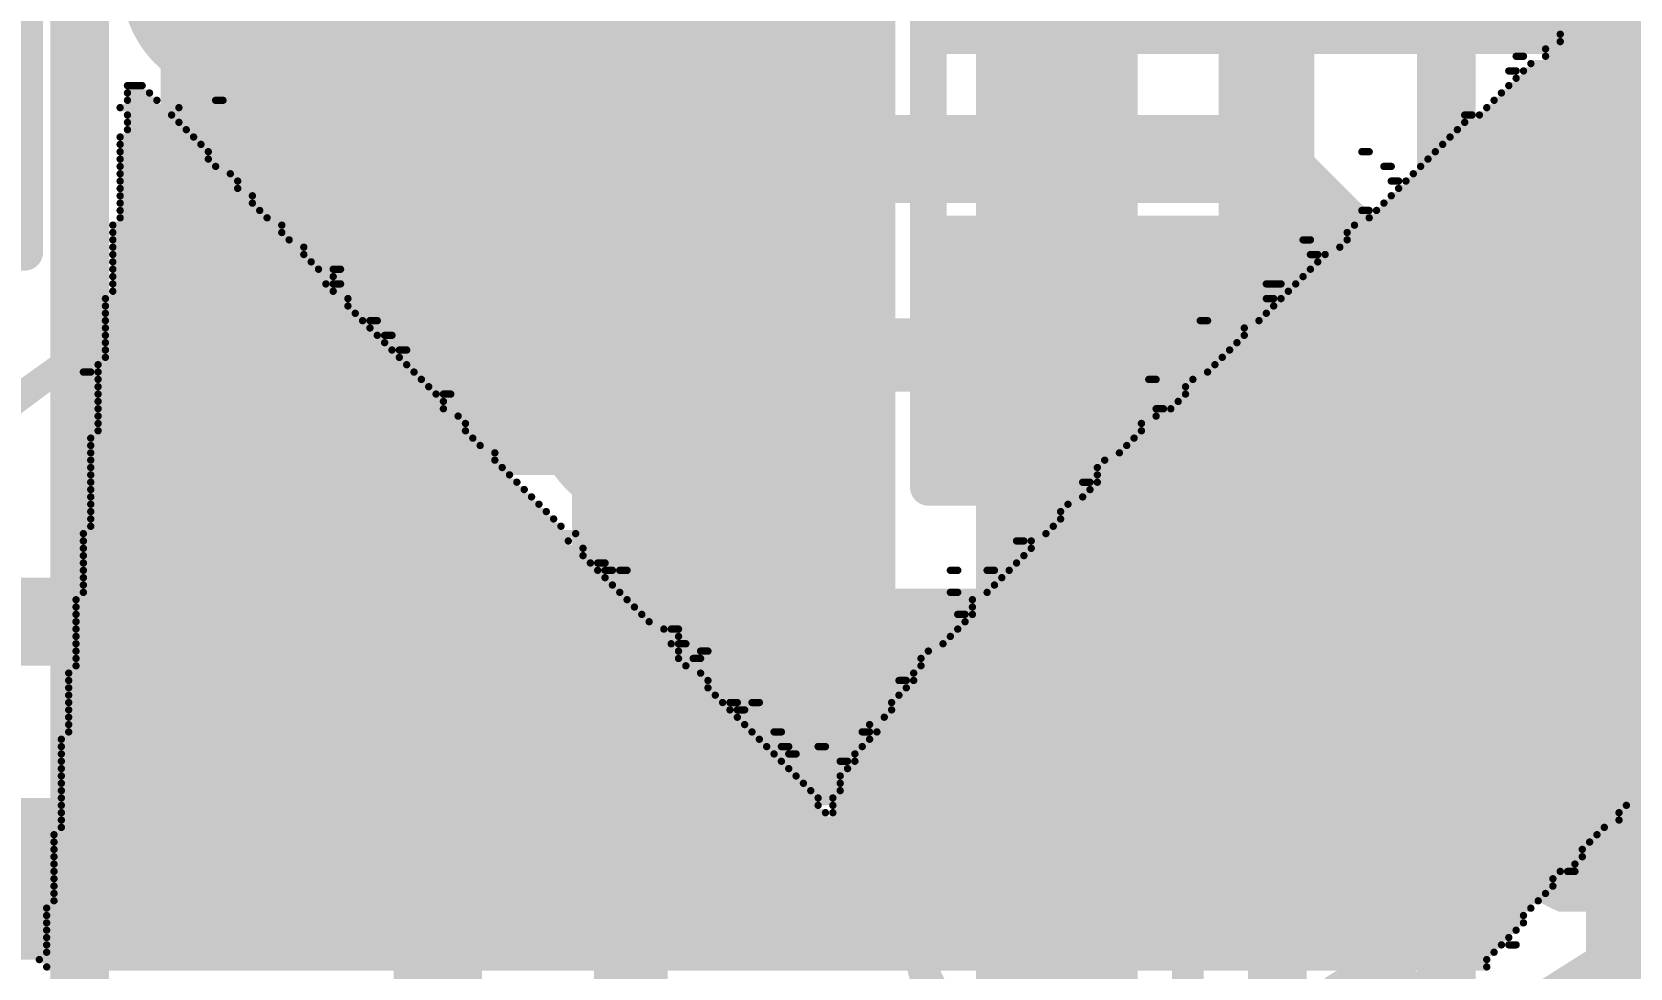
# Model space of a CAD drawing. Header units: millimetres. Extents: x -0.43 to 2.06, y -0.4 to 2.49.
# Drawn here: x 0.5535 to 0.771, y 1.4738 to 1.6013 of the extents above; entities that cross this region are included whole.
import ezdxf

# ---------------------------------------------------------------- set-up
doc = ezdxf.new("R2010")
doc.units = ezdxf.units.MM
doc.header["$MEASUREMENT"] = 0
for name, color, linetype in [('BottomLayer', 5, 'Continuous'), ('BottomOverlay', 54, 'Continuous'), ('TopLayer', 1, 'Continuous'), ('TopOverlay', 2, 'Continuous'), ('TopPaste', 8, 'Continuous'), ('TopSolder', 216, 'Continuous'), ('ViaHoleLayer', 16, 'Continuous')]:
    doc.layers.add(name, color=color, linetype=linetype)
doc.styles.add('Arial', font='', dxfattribs={"height": 0.2})
doc.styles.get('Arial').set_extended_font_data('Arial')

# ---------------------------------------------------------------- blocks, each defined once
blk = doc.blocks.new('RES_0603_74')
at = {"layer": 'TopLayer'}
for points in [[(-0.015, 0.0175), (-0.015, -0.0175), (-0.045, -0.0175), (-0.045, 0.0175)], [(0.045, 0.0175), (0.045, -0.0175), (0.015, -0.0175), (0.015, 0.0175)]]:
    blk.add_hatch(color=1, dxfattribs=at).paths.add_polyline_path(points)
at = {"layer": 'TopPaste'}
for points in [[(-0.015, 0.0175), (-0.015, -0.0175), (-0.045, -0.0175), (-0.045, 0.0175)], [(0.045, 0.0175), (0.045, -0.0175), (0.015, -0.0175), (0.015, 0.0175)]]:
    blk.add_hatch(color=8, dxfattribs=at).paths.add_polyline_path(points)
at = {"layer": 'TopSolder'}
for points in [[(-0.011, 0.0215), (-0.011, -0.0215), (-0.049, -0.0215), (-0.049, 0.0215)], [(0.049, 0.0215), (0.049, -0.0215), (0.011, -0.0215), (0.011, 0.0215)]]:
    blk.add_hatch(color=216, dxfattribs=at).paths.add_polyline_path(points)
at = {"layer": 'TopOverlay', "const_width": 0.005}
for points in [[(0.048, 0.021), (-0.048, 0.021)], [(-0.048, -0.021), (-0.048, 0.021)], [(0.048, -0.021), (0.048, 0.021)], [(0.048, -0.021), (-0.048, -0.021)]]:
    blk.add_lwpolyline(points, dxfattribs=at)
at = {"layer": 'TopOverlay', "const_width": 0.0025}
for points in [[(-0.04925, 0.021, 1), (-0.04675, 0.021, 1)], [(-0.04925, 0.021, 1), (-0.04675, 0.021, 1)], [(0.04675, 0.021, 1), (0.04925, 0.021, 1)], [(0.04675, 0.021, 1), (0.04925, 0.021, 1)], [(-0.04925, -0.021, 1), (-0.04675, -0.021, 1)], [(-0.04925, -0.021, 1), (-0.04675, -0.021, 1)], [(0.04675, -0.021, 1), (0.04925, -0.021, 1)], [(0.04675, -0.021, 1), (0.04925, -0.021, 1)]]:
    blk.add_lwpolyline(points, format="xyb", close=True, dxfattribs=at)
blk = doc.blocks.new('RES_0603_75')
at = {"layer": 'TopLayer'}
for points in [[(-0.015, 0.0175), (-0.015, -0.0175), (-0.045, -0.0175), (-0.045, 0.0175)], [(0.045, 0.0175), (0.045, -0.0175), (0.015, -0.0175), (0.015, 0.0175)]]:
    blk.add_hatch(color=1, dxfattribs=at).paths.add_polyline_path(points)
at = {"layer": 'TopPaste'}
for points in [[(-0.015, 0.0175), (-0.015, -0.0175), (-0.045, -0.0175), (-0.045, 0.0175)], [(0.045, 0.0175), (0.045, -0.0175), (0.015, -0.0175), (0.015, 0.0175)]]:
    blk.add_hatch(color=8, dxfattribs=at).paths.add_polyline_path(points)
at = {"layer": 'TopSolder'}
for points in [[(-0.011, 0.0215), (-0.011, -0.0215), (-0.049, -0.0215), (-0.049, 0.0215)], [(0.049, 0.0215), (0.049, -0.0215), (0.011, -0.0215), (0.011, 0.0215)]]:
    blk.add_hatch(color=216, dxfattribs=at).paths.add_polyline_path(points)
at = {"layer": 'TopOverlay', "const_width": 0.005}
for points in [[(0.048, 0.021), (-0.048, 0.021)], [(-0.048, -0.021), (-0.048, 0.021)], [(0.048, -0.021), (0.048, 0.021)], [(0.048, -0.021), (-0.048, -0.021)]]:
    blk.add_lwpolyline(points, dxfattribs=at)
at = {"layer": 'TopOverlay', "const_width": 0.0025}
for points in [[(-0.04925, 0.021, 1), (-0.04675, 0.021, 1)], [(-0.04925, 0.021, 1), (-0.04675, 0.021, 1)], [(0.04675, 0.021, 1), (0.04925, 0.021, 1)], [(0.04675, 0.021, 1), (0.04925, 0.021, 1)], [(-0.04925, -0.021, 1), (-0.04675, -0.021, 1)], [(-0.04925, -0.021, 1), (-0.04675, -0.021, 1)], [(0.04675, -0.021, 1), (0.04925, -0.021, 1)], [(0.04675, -0.021, 1), (0.04925, -0.021, 1)]]:
    blk.add_lwpolyline(points, format="xyb", close=True, dxfattribs=at)
blk = doc.blocks.new('RES_0603_76')
at = {"layer": 'TopLayer'}
for points in [[(-0.015, 0.0175), (-0.015, -0.0175), (-0.045, -0.0175), (-0.045, 0.0175)], [(0.045, 0.0175), (0.045, -0.0175), (0.015, -0.0175), (0.015, 0.0175)]]:
    blk.add_hatch(color=1, dxfattribs=at).paths.add_polyline_path(points)
at = {"layer": 'TopPaste'}
for points in [[(-0.015, 0.0175), (-0.015, -0.0175), (-0.045, -0.0175), (-0.045, 0.0175)], [(0.045, 0.0175), (0.045, -0.0175), (0.015, -0.0175), (0.015, 0.0175)]]:
    blk.add_hatch(color=8, dxfattribs=at).paths.add_polyline_path(points)
at = {"layer": 'TopSolder'}
for points in [[(-0.011, 0.0215), (-0.011, -0.0215), (-0.049, -0.0215), (-0.049, 0.0215)], [(0.049, 0.0215), (0.049, -0.0215), (0.011, -0.0215), (0.011, 0.0215)]]:
    blk.add_hatch(color=216, dxfattribs=at).paths.add_polyline_path(points)
at = {"layer": 'TopOverlay', "const_width": 0.005}
for points in [[(0.048, 0.021), (-0.048, 0.021)], [(-0.048, -0.021), (-0.048, 0.021)], [(0.048, -0.021), (0.048, 0.021)], [(0.048, -0.021), (-0.048, -0.021)]]:
    blk.add_lwpolyline(points, dxfattribs=at)
at = {"layer": 'TopOverlay', "const_width": 0.0025}
for points in [[(-0.04925, 0.021, 1), (-0.04675, 0.021, 1)], [(-0.04925, 0.021, 1), (-0.04675, 0.021, 1)], [(0.04675, 0.021, 1), (0.04925, 0.021, 1)], [(0.04675, 0.021, 1), (0.04925, 0.021, 1)], [(-0.04925, -0.021, 1), (-0.04675, -0.021, 1)], [(-0.04925, -0.021, 1), (-0.04675, -0.021, 1)], [(0.04675, -0.021, 1), (0.04925, -0.021, 1)], [(0.04675, -0.021, 1), (0.04925, -0.021, 1)]]:
    blk.add_lwpolyline(points, format="xyb", close=True, dxfattribs=at)

msp = doc.modelspace()

# ---------------------------------------------------------------- hatches: boundary and pattern name
at = {"layer": 'BottomLayer'}
for points in [[(0.571, 1.541), (0.654, 1.541), (0.654, 1.857), (0.571, 1.857)], [(0.627, 1.496), (0.671, 1.496), (0.671, 1.62), (0.627, 1.62)]]:
    msp.add_hatch(color=5, dxfattribs=at).paths.add_polyline_path(points)
h = msp.add_hatch(color=5, dxfattribs=at)
edge = h.paths.add_edge_path()
edge.add_arc((0.607, 1.521), 0.01181, 0, 360)
h = msp.add_hatch(color=5, dxfattribs=at)
edge = h.paths.add_edge_path()
edge.add_arc((0.66, 1.513), 0.01181, 0, 360)
h = msp.add_hatch(color=5, dxfattribs=at)
edge = h.paths.add_edge_path()
edge.add_arc((0.60875, 1.486), 0.01181, 0, 360)
at = {"layer": 'TopLayer'}
h = msp.add_hatch(color=1, dxfattribs=at)
edge = h.paths.add_edge_path()
edge.add_arc((0.607, 1.521), 0.01181, 0, 360)
h = msp.add_hatch(color=1, dxfattribs=at)
edge = h.paths.add_edge_path()
edge.add_arc((0.66, 1.513), 0.01181, 0, 360)
h = msp.add_hatch(color=1, dxfattribs=at)
edge = h.paths.add_edge_path()
edge.add_arc((0.60875, 1.486), 0.01181, 0, 360)
at = {"layer": 'ViaHoleLayer'}
h = msp.add_hatch(color=16, dxfattribs=at)
edge = h.paths.add_edge_path()
edge.add_arc((0.607, 1.521), 0.00591, 0, 360)
h = msp.add_hatch(color=16, dxfattribs=at)
edge = h.paths.add_edge_path()
edge.add_arc((0.66, 1.513), 0.00591, 0, 360)
h = msp.add_hatch(color=16, dxfattribs=at)
edge = h.paths.add_edge_path()
edge.add_arc((0.60875, 1.486), 0.00591, 0, 360)

# ---------------------------------------------------------------- linework, layer by layer
at = {"layer": 'BottomLayer'}
for points, const_width in [([(0.723, 1.246), (0.723, 1.908)], 0.008), ([(0.769, 1.241), (0.769, 1.909)], 0.008), ([(0.746, 1.259), (0.746, 1.886)], 0.008), ([(0.693, 1.417), (0.693, 1.664)], 0.022), ([(0.56, 1.456), (0.56, 1.633)], 0.008), ([(0.60875, 1.40925), (0.60875, 1.486)], 0.012)]:
    msp.add_lwpolyline(points, dxfattribs=dict(at, const_width=const_width))
at = {"layer": 'BottomLayer', "const_width": 0.006}
msp.add_lwpolyline([(0.60575, 1.486, 1), (0.61175, 1.486, 1)], format="xyb", close=True, dxfattribs=at)
at = {"layer": 'BottomOverlay', "const_width": 0.001}
for points in [[(0.7615, 1.601), (0.9175, 1.601)], [(0.7595, 1.599), (0.9135, 1.599)], [(0.7615, 1.6), (0.9155, 1.6)], [(0.7545, 1.596), (0.7555, 1.596)], [(0.7555, 1.598), (0.7565, 1.598)], [(0.7565, 1.596), (0.9085, 1.596)], [(0.7575, 1.597), (0.9105, 1.597)], [(0.7595, 1.598), (0.9115, 1.598)], [(0.5665, 1.594), (0.5685, 1.594)], [(0.7545, 1.594), (0.9045, 1.594)], [(0.7555, 1.595), (0.9055, 1.595)], [(0.5665, 1.593), (0.5695, 1.593)], [(0.5665, 1.592), (0.5705, 1.592)], [(0.5785, 1.592), (0.5795, 1.592)], [(0.7525, 1.592), (0.9045, 1.592)], [(0.7535, 1.593), (0.9035, 1.593)], [(0.5655, 1.591), (0.5735, 1.591)], [(0.5665, 1.59), (0.5725, 1.59)], [(0.7485, 1.59), (0.7495, 1.59)], [(0.7505, 1.59), (0.9055, 1.59)], [(0.7515, 1.591), (0.9055, 1.591)], [(0.5665, 1.589), (0.5735, 1.589)], [(0.5665, 1.588), (0.5745, 1.588)], [(0.7475, 1.588), (0.9065, 1.588)], [(0.7485, 1.589), (0.9065, 1.589)], [(0.5655, 1.587), (0.5755, 1.587)], [(0.5655, 1.586), (0.5765, 1.586)], [(0.7455, 1.586), (0.9085, 1.586)], [(0.7465, 1.587), (0.9075, 1.587)], [(0.5655, 1.585), (0.5775, 1.585)], [(0.5655, 1.584), (0.5775, 1.584)], [(0.5655, 1.583), (0.5785, 1.583)], [(0.7345, 1.585), (0.7355, 1.585)], [(0.7375, 1.583), (0.7385, 1.583)], [(0.7425, 1.583), (0.8835, 1.583)], [(0.7435, 1.584), (0.9095, 1.584)], [(0.7445, 1.585), (0.9085, 1.585)], [(0.5655, 1.582), (0.5805, 1.582)], [(0.5655, 1.581), (0.5815, 1.581)], [(0.7385, 1.581), (0.7395, 1.581)], [(0.7405, 1.581), (0.8795, 1.581)], [(0.7415, 1.582), (0.8815, 1.582)], [(0.5655, 1.58), (0.5815, 1.58)], [(0.5655, 1.579), (0.5835, 1.579)], [(0.7385, 1.579), (0.8755, 1.579)], [(0.7395, 1.58), (0.8785, 1.58)], [(0.5655, 1.578), (0.5835, 1.578)], [(0.5655, 1.577), (0.5845, 1.577)], [(0.7345, 1.577), (0.7355, 1.577)], [(0.7365, 1.577), (0.8725, 1.577)], [(0.7375, 1.578), (0.8745, 1.578)], [(0.5645, 1.575), (0.5875, 1.575)], [(0.5655, 1.576), (0.5855, 1.576)], [(0.7335, 1.575), (0.8695, 1.575)], [(0.7355, 1.576), (0.8715, 1.576)], [(0.5645, 1.574), (0.5875, 1.574)], [(0.5645, 1.573), (0.5885, 1.573)], [(0.7265, 1.573), (0.7275, 1.573)], [(0.7325, 1.574), (0.8675, 1.574)], [(0.7325, 1.573), (0.8665, 1.573)], [(0.5645, 1.572), (0.5905, 1.572)], [(0.5645, 1.571), (0.5905, 1.571)], [(0.5645, 1.57), (0.5915, 1.57)], [(0.7275, 1.571), (0.7285, 1.571)], [(0.7285, 1.57), (0.8615, 1.57)], [(0.7295, 1.571), (0.8635, 1.571)], [(0.7315, 1.572), (0.8645, 1.572)], [(0.5645, 1.569), (0.5925, 1.569)], [(0.5645, 1.568), (0.5945, 1.568)], [(0.5945, 1.569), (0.5955, 1.569)], [(0.7265, 1.568), (0.8585, 1.568)], [(0.7275, 1.569), (0.8605, 1.569)], [(0.5645, 1.567), (0.5935, 1.567)], [(0.5645, 1.566), (0.5945, 1.566)], [(0.5945, 1.567), (0.5955, 1.567)], [(0.7215, 1.567), (0.7235, 1.567)], [(0.7245, 1.566), (0.8555, 1.566)], [(0.7255, 1.567), (0.8565, 1.567)], [(0.5635, 1.565), (0.5965, 1.565)], [(0.5635, 1.564), (0.5965, 1.564)], [(0.7215, 1.565), (0.7225, 1.565)], [(0.7225, 1.564), (0.8515, 1.564)], [(0.7235, 1.565), (0.8535, 1.565)], [(0.5635, 1.563), (0.5975, 1.563)], [(0.5635, 1.562), (0.5985, 1.562)], [(0.5995, 1.562), (0.6005, 1.562)], [(0.7125, 1.562), (0.7135, 1.562)], [(0.7205, 1.562), (0.8485, 1.562)], [(0.7215, 1.563), (0.8505, 1.563)], [(0.5635, 1.561), (0.5995, 1.561)], [(0.5635, 1.56), (0.6005, 1.56)], [(0.5635, 1.559), (0.6015, 1.559)], [(0.6015, 1.56), (0.6025, 1.56)], [(0.7175, 1.559), (0.8445, 1.559)], [(0.7185, 1.561), (0.8475, 1.561)], [(0.7185, 1.56), (0.8465, 1.56)], [(0.5635, 1.558), (0.6025, 1.558)], [(0.5635, 1.557), (0.6035, 1.557)], [(0.6035, 1.558), (0.6045, 1.558)], [(0.7155, 1.557), (0.8425, 1.557)], [(0.7165, 1.558), (0.8435, 1.558)], [(0.5605, 1.555), (0.5615, 1.555)], [(0.5625, 1.556), (0.6045, 1.556)], [(0.5625, 1.555), (0.6055, 1.555)], [(0.7135, 1.555), (0.8385, 1.555)], [(0.7145, 1.556), (0.8405, 1.556)], [(0.5625, 1.554), (0.6065, 1.554)], [(0.5625, 1.553), (0.6075, 1.553)], [(0.7055, 1.554), (0.7065, 1.554)], [(0.7105, 1.553), (0.8355, 1.553)], [(0.7115, 1.554), (0.8375, 1.554)], [(0.5625, 1.552), (0.6085, 1.552)], [(0.5625, 1.551), (0.6095, 1.551)], [(0.6095, 1.552), (0.6105, 1.552)], [(0.7095, 1.551), (0.8325, 1.551)], [(0.7105, 1.552), (0.8345, 1.552)], [(0.5625, 1.55), (0.6095, 1.55)], [(0.5625, 1.549), (0.6115, 1.549)], [(0.7065, 1.55), (0.7075, 1.55)], [(0.7065, 1.549), (0.8305, 1.549)], [(0.7085, 1.55), (0.8315, 1.55)], [(0.5615, 1.546), (0.6135, 1.546)], [(0.5625, 1.548), (0.6125, 1.548)], [(0.5625, 1.547), (0.6125, 1.547)], [(0.7035, 1.546), (0.8265, 1.546)], [(0.7045, 1.548), (0.8295, 1.548)], [(0.7045, 1.547), (0.8275, 1.547)], [(0.5615, 1.545), (0.6145, 1.545)], [(0.5615, 1.544), (0.6165, 1.544)], [(0.7015, 1.544), (0.8235, 1.544)], [(0.7025, 1.545), (0.8255, 1.545)], [(0.5615, 1.543), (0.6165, 1.543)], [(0.5615, 1.542), (0.6175, 1.542)], [(0.6985, 1.542), (0.8215, 1.542)], [(0.6995, 1.543), (0.8225, 1.543)], [(0.5615, 1.541), (0.6185, 1.541)], [(0.5615, 1.54), (0.6195, 1.54)], [(0.6965, 1.54), (0.6975, 1.54)], [(0.6985, 1.541), (0.8205, 1.541)], [(0.6985, 1.54), (0.8185, 1.54)], [(0.5615, 1.539), (0.6205, 1.539)], [(0.5615, 1.538), (0.6215, 1.538)], [(0.6965, 1.538), (0.8165, 1.538)], [(0.6975, 1.539), (0.8175, 1.539)], [(0.5615, 1.537), (0.6225, 1.537)], [(0.5615, 1.536), (0.6235, 1.536)], [(0.6935, 1.536), (0.8135, 1.536)], [(0.6945, 1.537), (0.8155, 1.537)], [(0.5605, 1.533), (0.6275, 1.533)], [(0.5615, 1.535), (0.6245, 1.535)], [(0.5615, 1.534), (0.6255, 1.534)], [(0.6915, 1.533), (0.8095, 1.533)], [(0.6925, 1.534), (0.8115, 1.534)], [(0.6935, 1.535), (0.8135, 1.535)], [(0.5605, 1.532), (0.6265, 1.532)], [(0.5605, 1.531), (0.6285, 1.531)], [(0.6875, 1.532), (0.6885, 1.532)], [(0.6895, 1.532), (0.8085, 1.532)], [(0.6895, 1.531), (0.8075, 1.531)], [(0.5605, 1.53), (0.6285, 1.53)], [(0.5605, 1.529), (0.6295, 1.529)], [(0.6305, 1.529), (0.6315, 1.529)], [(0.6875, 1.529), (0.8055, 1.529)], [(0.6885, 1.53), (0.8075, 1.53)], [(0.5605, 1.528), (0.6305, 1.528)], [(0.5605, 1.527), (0.6315, 1.527)], [(0.6315, 1.528), (0.6325, 1.528)], [(0.6335, 1.528), (0.6345, 1.528)], [(0.6785, 1.528), (0.6795, 1.528)], [(0.6835, 1.528), (0.6845, 1.528)], [(0.6855, 1.527), (0.8025, 1.527)], [(0.6865, 1.528), (0.8035, 1.528)], [(0.5605, 1.526), (0.6325, 1.526)], [(0.5605, 1.525), (0.6335, 1.525)], [(0.6785, 1.525), (0.6795, 1.525)], [(0.6835, 1.525), (0.8005, 1.525)], [(0.6845, 1.526), (0.8015, 1.526)], [(0.5595, 1.524), (0.6345, 1.524)], [(0.5595, 1.523), (0.6355, 1.523)], [(0.5595, 1.522), (0.6365, 1.522)], [(0.6795, 1.522), (0.6805, 1.522)], [(0.6815, 1.524), (0.7995, 1.524)], [(0.6815, 1.523), (0.7985, 1.523)], [(0.6815, 1.522), (0.7975, 1.522)], [(0.5595, 1.521), (0.6375, 1.521)], [(0.5595, 1.52), (0.6395, 1.52)], [(0.6405, 1.52), (0.6415, 1.52)], [(0.6795, 1.52), (0.7945, 1.52)], [(0.6805, 1.521), (0.7965, 1.521)], [(0.5595, 1.519), (0.6415, 1.519)], [(0.5595, 1.518), (0.6405, 1.518)], [(0.6415, 1.518), (0.6425, 1.518)], [(0.6775, 1.518), (0.7925, 1.518)], [(0.6785, 1.519), (0.7935, 1.519)], [(0.5595, 1.517), (0.6415, 1.517)], [(0.5595, 1.516), (0.6415, 1.516)], [(0.6435, 1.516), (0.6445, 1.516)], [(0.6445, 1.517), (0.6455, 1.517)], [(0.6745, 1.516), (0.7905, 1.516)], [(0.6755, 1.517), (0.7915, 1.517)], [(0.5585, 1.514), (0.6445, 1.514)], [(0.5595, 1.515), (0.6425, 1.515)], [(0.6735, 1.514), (0.7885, 1.514)], [(0.6745, 1.515), (0.7895, 1.515)], [(0.5585, 1.513), (0.6455, 1.513)], [(0.5585, 1.512), (0.6455, 1.512)], [(0.6715, 1.513), (0.6725, 1.513)], [(0.6725, 1.512), (0.7865, 1.512)], [(0.6735, 1.513), (0.7875, 1.513)], [(0.5585, 1.511), (0.6465, 1.511)], [(0.5585, 1.51), (0.6475, 1.51)], [(0.5585, 1.509), (0.6485, 1.509)], [(0.6485, 1.51), (0.6495, 1.51)], [(0.6495, 1.509), (0.6505, 1.509)], [(0.6515, 1.51), (0.6525, 1.51)], [(0.6705, 1.51), (0.7845, 1.51)], [(0.6705, 1.509), (0.7835, 1.509)], [(0.6715, 1.511), (0.7855, 1.511)], [(0.5585, 1.508), (0.6495, 1.508)], [(0.5585, 1.507), (0.6505, 1.507)], [(0.6675, 1.507), (0.7815, 1.507)], [(0.6695, 1.508), (0.7825, 1.508)], [(0.5575, 1.505), (0.6525, 1.505)], [(0.5585, 1.506), (0.6515, 1.506)], [(0.6545, 1.506), (0.6555, 1.506)], [(0.6665, 1.506), (0.6675, 1.506)], [(0.6675, 1.505), (0.7795, 1.505)], [(0.6685, 1.506), (0.7805, 1.506)], [(0.5575, 1.504), (0.6535, 1.504)], [(0.5575, 1.503), (0.6545, 1.503)], [(0.6555, 1.504), (0.6565, 1.504)], [(0.6565, 1.503), (0.6575, 1.503)], [(0.6605, 1.504), (0.6615, 1.504)], [(0.6655, 1.503), (0.7765, 1.503)], [(0.6665, 1.504), (0.7775, 1.504)], [(0.5575, 1.502), (0.6555, 1.502)], [(0.5575, 1.501), (0.6565, 1.501)], [(0.6635, 1.502), (0.6645, 1.502)], [(0.6645, 1.501), (0.7755, 1.501)], [(0.6655, 1.502), (0.7755, 1.502)], [(0.5575, 1.5), (0.6575, 1.5)], [(0.5575, 1.499), (0.6585, 1.499)], [(0.6635, 1.5), (0.7745, 1.5)], [(0.6635, 1.499), (0.7735, 1.499)], [(0.5575, 1.498), (0.6595, 1.498)], [(0.5575, 1.497), (0.6605, 1.497)], [(0.5575, 1.496), (0.6605, 1.496)], [(0.6625, 1.497), (0.7715, 1.497)], [(0.6625, 1.496), (0.7705, 1.496)], [(0.6635, 1.498), (0.7725, 1.498)], [(0.5575, 1.495), (0.6615, 1.495)], [(0.5575, 1.494), (0.7695, 1.494)], [(0.6625, 1.495), (0.7695, 1.495)], [(0.5565, 1.492), (0.7665, 1.492)], [(0.5575, 1.493), (0.7675, 1.493)], [(0.5565, 1.491), (0.7655, 1.491)], [(0.5565, 1.49), (0.7645, 1.49)], [(0.5565, 1.489), (0.7645, 1.489)], [(0.5565, 1.488), (0.7635, 1.488)], [(0.5565, 1.487), (0.7615, 1.487)], [(0.5565, 1.486), (0.7605, 1.486)], [(0.7625, 1.487), (0.7635, 1.487)], [(0.5565, 1.485), (0.7605, 1.485)], [(0.5565, 1.484), (0.7595, 1.484)], [(0.5565, 1.483), (0.7585, 1.483)], [(0.5555, 1.482), (0.7575, 1.482)], [(0.5555, 1.481), (0.7565, 1.481)], [(0.5555, 1.48), (0.7565, 1.48)], [(0.5555, 1.479), (0.7555, 1.479)], [(0.5555, 1.478), (0.7545, 1.478)], [(0.5555, 1.477), (0.7535, 1.477)], [(0.7545, 1.477), (0.7555, 1.477)], [(0.5545, 1.475), (0.7515, 1.475)], [(0.5555, 1.476), (0.7525, 1.476)], [(0.5555, 1.474), (0.7515, 1.474)]]:
    msp.add_lwpolyline(points, dxfattribs=at)
at = {"layer": 'BottomOverlay', "const_width": 0.0005}
for points in [[(0.76125, 1.601, 1), (0.76175, 1.601, 1)], [(0.75925, 1.599, 1), (0.75975, 1.599, 1)], [(0.76125, 1.6, 1), (0.76175, 1.6, 1)], [(0.75425, 1.596, 1), (0.75475, 1.596, 1)], [(0.75525, 1.598, 1), (0.75575, 1.598, 1)], [(0.75525, 1.596, 1), (0.75575, 1.596, 1)], [(0.75625, 1.598, 1), (0.75675, 1.598, 1)], [(0.75625, 1.596, 1), (0.75675, 1.596, 1)], [(0.75725, 1.597, 1), (0.75775, 1.597, 1)], [(0.75925, 1.598, 1), (0.75975, 1.598, 1)], [(0.56625, 1.594, 1), (0.56675, 1.594, 1)], [(0.56825, 1.594, 1), (0.56875, 1.594, 1)], [(0.75425, 1.594, 1), (0.75475, 1.594, 1)], [(0.75525, 1.595, 1), (0.75575, 1.595, 1)], [(0.56625, 1.593, 1), (0.56675, 1.593, 1)], [(0.56625, 1.592, 1), (0.56675, 1.592, 1)], [(0.56925, 1.593, 1), (0.56975, 1.593, 1)], [(0.57025, 1.592, 1), (0.57075, 1.592, 1)], [(0.57825, 1.592, 1), (0.57875, 1.592, 1)], [(0.57925, 1.592, 1), (0.57975, 1.592, 1)], [(0.75225, 1.592, 1), (0.75275, 1.592, 1)], [(0.75325, 1.593, 1), (0.75375, 1.593, 1)], [(0.56525, 1.591, 1), (0.56575, 1.591, 1)], [(0.56625, 1.59, 1), (0.56675, 1.59, 1)], [(0.57225, 1.59, 1), (0.57275, 1.59, 1)], [(0.57325, 1.591, 1), (0.57375, 1.591, 1)], [(0.74825, 1.59, 1), (0.74875, 1.59, 1)], [(0.74925, 1.59, 1), (0.74975, 1.59, 1)], [(0.75025, 1.59, 1), (0.75075, 1.59, 1)], [(0.75125, 1.591, 1), (0.75175, 1.591, 1)], [(0.56625, 1.589, 1), (0.56675, 1.589, 1)], [(0.56625, 1.588, 1), (0.56675, 1.588, 1)], [(0.57325, 1.589, 1), (0.57375, 1.589, 1)], [(0.57425, 1.588, 1), (0.57475, 1.588, 1)], [(0.74725, 1.588, 1), (0.74775, 1.588, 1)], [(0.74825, 1.589, 1), (0.74875, 1.589, 1)], [(0.56525, 1.587, 1), (0.56575, 1.587, 1)], [(0.56525, 1.586, 1), (0.56575, 1.586, 1)], [(0.57525, 1.587, 1), (0.57575, 1.587, 1)], [(0.57625, 1.586, 1), (0.57675, 1.586, 1)], [(0.74525, 1.586, 1), (0.74575, 1.586, 1)], [(0.74625, 1.587, 1), (0.74675, 1.587, 1)], [(0.56525, 1.585, 1), (0.56575, 1.585, 1)], [(0.56525, 1.584, 1), (0.56575, 1.584, 1)], [(0.56525, 1.583, 1), (0.56575, 1.583, 1)], [(0.57725, 1.585, 1), (0.57775, 1.585, 1)], [(0.57725, 1.584, 1), (0.57775, 1.584, 1)], [(0.57825, 1.583, 1), (0.57875, 1.583, 1)], [(0.73425, 1.585, 1), (0.73475, 1.585, 1)], [(0.73525, 1.585, 1), (0.73575, 1.585, 1)], [(0.73725, 1.583, 1), (0.73775, 1.583, 1)], [(0.73825, 1.583, 1), (0.73875, 1.583, 1)], [(0.74225, 1.583, 1), (0.74275, 1.583, 1)], [(0.74325, 1.584, 1), (0.74375, 1.584, 1)], [(0.74425, 1.585, 1), (0.74475, 1.585, 1)], [(0.56525, 1.582, 1), (0.56575, 1.582, 1)], [(0.56525, 1.581, 1), (0.56575, 1.581, 1)], [(0.58025, 1.582, 1), (0.58075, 1.582, 1)], [(0.58125, 1.581, 1), (0.58175, 1.581, 1)], [(0.73825, 1.581, 1), (0.73875, 1.581, 1)], [(0.73925, 1.581, 1), (0.73975, 1.581, 1)], [(0.74025, 1.581, 1), (0.74075, 1.581, 1)], [(0.74125, 1.582, 1), (0.74175, 1.582, 1)], [(0.56525, 1.58, 1), (0.56575, 1.58, 1)], [(0.56525, 1.579, 1), (0.56575, 1.579, 1)], [(0.58125, 1.58, 1), (0.58175, 1.58, 1)], [(0.58325, 1.579, 1), (0.58375, 1.579, 1)], [(0.73825, 1.579, 1), (0.73875, 1.579, 1)], [(0.73925, 1.58, 1), (0.73975, 1.58, 1)], [(0.56525, 1.578, 1), (0.56575, 1.578, 1)], [(0.56525, 1.577, 1), (0.56575, 1.577, 1)], [(0.58325, 1.578, 1), (0.58375, 1.578, 1)], [(0.58425, 1.577, 1), (0.58475, 1.577, 1)], [(0.73425, 1.577, 1), (0.73475, 1.577, 1)], [(0.73525, 1.577, 1), (0.73575, 1.577, 1)], [(0.73625, 1.577, 1), (0.73675, 1.577, 1)], [(0.73725, 1.578, 1), (0.73775, 1.578, 1)], [(0.56425, 1.575, 1), (0.56475, 1.575, 1)], [(0.56525, 1.576, 1), (0.56575, 1.576, 1)], [(0.58525, 1.576, 1), (0.58575, 1.576, 1)], [(0.58725, 1.575, 1), (0.58775, 1.575, 1)], [(0.73325, 1.575, 1), (0.73375, 1.575, 1)], [(0.73525, 1.576, 1), (0.73575, 1.576, 1)], [(0.56425, 1.574, 1), (0.56475, 1.574, 1)], [(0.56425, 1.573, 1), (0.56475, 1.573, 1)], [(0.58725, 1.574, 1), (0.58775, 1.574, 1)], [(0.58825, 1.573, 1), (0.58875, 1.573, 1)], [(0.72625, 1.573, 1), (0.72675, 1.573, 1)], [(0.72725, 1.573, 1), (0.72775, 1.573, 1)], [(0.73225, 1.574, 1), (0.73275, 1.574, 1)], [(0.73225, 1.573, 1), (0.73275, 1.573, 1)], [(0.56425, 1.572, 1), (0.56475, 1.572, 1)], [(0.56425, 1.571, 1), (0.56475, 1.571, 1)], [(0.56425, 1.57, 1), (0.56475, 1.57, 1)], [(0.59025, 1.572, 1), (0.59075, 1.572, 1)], [(0.59025, 1.571, 1), (0.59075, 1.571, 1)], [(0.59125, 1.57, 1), (0.59175, 1.57, 1)], [(0.72725, 1.571, 1), (0.72775, 1.571, 1)], [(0.72825, 1.571, 1), (0.72875, 1.571, 1)], [(0.72825, 1.57, 1), (0.72875, 1.57, 1)], [(0.72925, 1.571, 1), (0.72975, 1.571, 1)], [(0.73125, 1.572, 1), (0.73175, 1.572, 1)], [(0.56425, 1.569, 1), (0.56475, 1.569, 1)], [(0.56425, 1.568, 1), (0.56475, 1.568, 1)], [(0.59225, 1.569, 1), (0.59275, 1.569, 1)], [(0.59425, 1.569, 1), (0.59475, 1.569, 1)], [(0.59425, 1.568, 1), (0.59475, 1.568, 1)], [(0.59525, 1.569, 1), (0.59575, 1.569, 1)], [(0.72625, 1.568, 1), (0.72675, 1.568, 1)], [(0.72725, 1.569, 1), (0.72775, 1.569, 1)], [(0.56425, 1.567, 1), (0.56475, 1.567, 1)], [(0.56425, 1.566, 1), (0.56475, 1.566, 1)], [(0.59325, 1.567, 1), (0.59375, 1.567, 1)], [(0.59425, 1.567, 1), (0.59475, 1.567, 1)], [(0.59425, 1.566, 1), (0.59475, 1.566, 1)], [(0.59525, 1.567, 1), (0.59575, 1.567, 1)], [(0.72125, 1.567, 1), (0.72175, 1.567, 1)], [(0.72325, 1.567, 1), (0.72375, 1.567, 1)], [(0.72425, 1.566, 1), (0.72475, 1.566, 1)], [(0.72525, 1.567, 1), (0.72575, 1.567, 1)], [(0.56325, 1.565, 1), (0.56375, 1.565, 1)], [(0.56325, 1.564, 1), (0.56375, 1.564, 1)], [(0.59625, 1.565, 1), (0.59675, 1.565, 1)], [(0.59625, 1.564, 1), (0.59675, 1.564, 1)], [(0.72125, 1.565, 1), (0.72175, 1.565, 1)], [(0.72225, 1.565, 1), (0.72275, 1.565, 1)], [(0.72225, 1.564, 1), (0.72275, 1.564, 1)], [(0.72325, 1.565, 1), (0.72375, 1.565, 1)], [(0.56325, 1.563, 1), (0.56375, 1.563, 1)], [(0.56325, 1.562, 1), (0.56375, 1.562, 1)], [(0.59725, 1.563, 1), (0.59775, 1.563, 1)], [(0.59825, 1.562, 1), (0.59875, 1.562, 1)], [(0.59925, 1.562, 1), (0.59975, 1.562, 1)], [(0.60025, 1.562, 1), (0.60075, 1.562, 1)], [(0.71225, 1.562, 1), (0.71275, 1.562, 1)], [(0.71325, 1.562, 1), (0.71375, 1.562, 1)], [(0.72025, 1.562, 1), (0.72075, 1.562, 1)], [(0.72125, 1.563, 1), (0.72175, 1.563, 1)], [(0.56325, 1.561, 1), (0.56375, 1.561, 1)], [(0.56325, 1.56, 1), (0.56375, 1.56, 1)], [(0.56325, 1.559, 1), (0.56375, 1.559, 1)], [(0.59925, 1.561, 1), (0.59975, 1.561, 1)], [(0.60025, 1.56, 1), (0.60075, 1.56, 1)], [(0.60125, 1.56, 1), (0.60175, 1.56, 1)], [(0.60125, 1.559, 1), (0.60175, 1.559, 1)], [(0.60225, 1.56, 1), (0.60275, 1.56, 1)], [(0.71725, 1.559, 1), (0.71775, 1.559, 1)], [(0.71825, 1.561, 1), (0.71875, 1.561, 1)], [(0.71825, 1.56, 1), (0.71875, 1.56, 1)], [(0.56325, 1.558, 1), (0.56375, 1.558, 1)], [(0.56325, 1.557, 1), (0.56375, 1.557, 1)], [(0.60225, 1.558, 1), (0.60275, 1.558, 1)], [(0.60325, 1.558, 1), (0.60375, 1.558, 1)], [(0.60325, 1.557, 1), (0.60375, 1.557, 1)], [(0.60425, 1.558, 1), (0.60475, 1.558, 1)], [(0.71525, 1.557, 1), (0.71575, 1.557, 1)], [(0.71625, 1.558, 1), (0.71675, 1.558, 1)], [(0.56025, 1.555, 1), (0.56075, 1.555, 1)], [(0.56125, 1.555, 1), (0.56175, 1.555, 1)], [(0.56225, 1.556, 1), (0.56275, 1.556, 1)], [(0.56225, 1.555, 1), (0.56275, 1.555, 1)], [(0.60425, 1.556, 1), (0.60475, 1.556, 1)], [(0.60525, 1.555, 1), (0.60575, 1.555, 1)], [(0.71325, 1.555, 1), (0.71375, 1.555, 1)], [(0.71425, 1.556, 1), (0.71475, 1.556, 1)], [(0.56225, 1.554, 1), (0.56275, 1.554, 1)], [(0.56225, 1.553, 1), (0.56275, 1.553, 1)], [(0.60625, 1.554, 1), (0.60675, 1.554, 1)], [(0.60725, 1.553, 1), (0.60775, 1.553, 1)], [(0.70525, 1.554, 1), (0.70575, 1.554, 1)], [(0.70625, 1.554, 1), (0.70675, 1.554, 1)], [(0.71025, 1.553, 1), (0.71075, 1.553, 1)], [(0.71125, 1.554, 1), (0.71175, 1.554, 1)], [(0.56225, 1.552, 1), (0.56275, 1.552, 1)], [(0.56225, 1.551, 1), (0.56275, 1.551, 1)], [(0.60825, 1.552, 1), (0.60875, 1.552, 1)], [(0.60925, 1.552, 1), (0.60975, 1.552, 1)], [(0.60925, 1.551, 1), (0.60975, 1.551, 1)], [(0.61025, 1.552, 1), (0.61075, 1.552, 1)], [(0.70925, 1.551, 1), (0.70975, 1.551, 1)], [(0.71025, 1.552, 1), (0.71075, 1.552, 1)], [(0.56225, 1.55, 1), (0.56275, 1.55, 1)], [(0.56225, 1.549, 1), (0.56275, 1.549, 1)], [(0.60925, 1.55, 1), (0.60975, 1.55, 1)], [(0.61125, 1.549, 1), (0.61175, 1.549, 1)], [(0.70625, 1.55, 1), (0.70675, 1.55, 1)], [(0.70625, 1.549, 1), (0.70675, 1.549, 1)], [(0.70725, 1.55, 1), (0.70775, 1.55, 1)], [(0.70825, 1.55, 1), (0.70875, 1.55, 1)], [(0.56125, 1.546, 1), (0.56175, 1.546, 1)], [(0.56225, 1.548, 1), (0.56275, 1.548, 1)], [(0.56225, 1.547, 1), (0.56275, 1.547, 1)], [(0.61225, 1.548, 1), (0.61275, 1.548, 1)], [(0.61225, 1.547, 1), (0.61275, 1.547, 1)], [(0.61325, 1.546, 1), (0.61375, 1.546, 1)], [(0.70325, 1.546, 1), (0.70375, 1.546, 1)], [(0.70425, 1.548, 1), (0.70475, 1.548, 1)], [(0.70425, 1.547, 1), (0.70475, 1.547, 1)], [(0.56125, 1.545, 1), (0.56175, 1.545, 1)], [(0.56125, 1.544, 1), (0.56175, 1.544, 1)], [(0.61425, 1.545, 1), (0.61475, 1.545, 1)], [(0.61625, 1.544, 1), (0.61675, 1.544, 1)], [(0.70125, 1.544, 1), (0.70175, 1.544, 1)], [(0.70225, 1.545, 1), (0.70275, 1.545, 1)], [(0.56125, 1.543, 1), (0.56175, 1.543, 1)], [(0.56125, 1.542, 1), (0.56175, 1.542, 1)], [(0.61625, 1.543, 1), (0.61675, 1.543, 1)], [(0.61725, 1.542, 1), (0.61775, 1.542, 1)], [(0.69825, 1.542, 1), (0.69875, 1.542, 1)], [(0.69925, 1.543, 1), (0.69975, 1.543, 1)], [(0.56125, 1.541, 1), (0.56175, 1.541, 1)], [(0.56125, 1.54, 1), (0.56175, 1.54, 1)], [(0.61825, 1.541, 1), (0.61875, 1.541, 1)], [(0.61925, 1.54, 1), (0.61975, 1.54, 1)], [(0.69625, 1.54, 1), (0.69675, 1.54, 1)], [(0.69725, 1.54, 1), (0.69775, 1.54, 1)], [(0.69825, 1.541, 1), (0.69875, 1.541, 1)], [(0.69825, 1.54, 1), (0.69875, 1.54, 1)], [(0.56125, 1.539, 1), (0.56175, 1.539, 1)], [(0.56125, 1.538, 1), (0.56175, 1.538, 1)], [(0.62025, 1.539, 1), (0.62075, 1.539, 1)], [(0.62125, 1.538, 1), (0.62175, 1.538, 1)], [(0.69625, 1.538, 1), (0.69675, 1.538, 1)], [(0.69725, 1.539, 1), (0.69775, 1.539, 1)], [(0.56125, 1.537, 1), (0.56175, 1.537, 1)], [(0.56125, 1.536, 1), (0.56175, 1.536, 1)], [(0.62225, 1.537, 1), (0.62275, 1.537, 1)], [(0.62325, 1.536, 1), (0.62375, 1.536, 1)], [(0.69325, 1.536, 1), (0.69375, 1.536, 1)], [(0.69425, 1.537, 1), (0.69475, 1.537, 1)], [(0.56025, 1.533, 1), (0.56075, 1.533, 1)], [(0.56125, 1.535, 1), (0.56175, 1.535, 1)], [(0.56125, 1.534, 1), (0.56175, 1.534, 1)], [(0.62425, 1.535, 1), (0.62475, 1.535, 1)], [(0.62525, 1.534, 1), (0.62575, 1.534, 1)], [(0.62725, 1.533, 1), (0.62775, 1.533, 1)], [(0.69125, 1.533, 1), (0.69175, 1.533, 1)], [(0.69225, 1.534, 1), (0.69275, 1.534, 1)], [(0.69325, 1.535, 1), (0.69375, 1.535, 1)], [(0.56025, 1.532, 1), (0.56075, 1.532, 1)], [(0.56025, 1.531, 1), (0.56075, 1.531, 1)], [(0.62625, 1.532, 1), (0.62675, 1.532, 1)], [(0.62825, 1.531, 1), (0.62875, 1.531, 1)], [(0.68725, 1.532, 1), (0.68775, 1.532, 1)], [(0.68825, 1.532, 1), (0.68875, 1.532, 1)], [(0.68925, 1.532, 1), (0.68975, 1.532, 1)], [(0.68925, 1.531, 1), (0.68975, 1.531, 1)], [(0.56025, 1.53, 1), (0.56075, 1.53, 1)], [(0.56025, 1.529, 1), (0.56075, 1.529, 1)], [(0.62825, 1.53, 1), (0.62875, 1.53, 1)], [(0.62925, 1.529, 1), (0.62975, 1.529, 1)], [(0.63025, 1.529, 1), (0.63075, 1.529, 1)], [(0.63125, 1.529, 1), (0.63175, 1.529, 1)], [(0.68725, 1.529, 1), (0.68775, 1.529, 1)], [(0.68825, 1.53, 1), (0.68875, 1.53, 1)], [(0.56025, 1.528, 1), (0.56075, 1.528, 1)], [(0.56025, 1.527, 1), (0.56075, 1.527, 1)], [(0.63025, 1.528, 1), (0.63075, 1.528, 1)], [(0.63125, 1.528, 1), (0.63175, 1.528, 1)], [(0.63125, 1.527, 1), (0.63175, 1.527, 1)], [(0.63225, 1.528, 1), (0.63275, 1.528, 1)], [(0.63325, 1.528, 1), (0.63375, 1.528, 1)], [(0.63425, 1.528, 1), (0.63475, 1.528, 1)], [(0.67825, 1.528, 1), (0.67875, 1.528, 1)], [(0.67925, 1.528, 1), (0.67975, 1.528, 1)], [(0.68325, 1.528, 1), (0.68375, 1.528, 1)], [(0.68425, 1.528, 1), (0.68475, 1.528, 1)], [(0.68525, 1.527, 1), (0.68575, 1.527, 1)], [(0.68625, 1.528, 1), (0.68675, 1.528, 1)], [(0.56025, 1.526, 1), (0.56075, 1.526, 1)], [(0.56025, 1.525, 1), (0.56075, 1.525, 1)], [(0.63225, 1.526, 1), (0.63275, 1.526, 1)], [(0.63325, 1.525, 1), (0.63375, 1.525, 1)], [(0.67825, 1.525, 1), (0.67875, 1.525, 1)], [(0.67925, 1.525, 1), (0.67975, 1.525, 1)], [(0.68325, 1.525, 1), (0.68375, 1.525, 1)], [(0.68425, 1.526, 1), (0.68475, 1.526, 1)], [(0.55925, 1.524, 1), (0.55975, 1.524, 1)], [(0.55925, 1.523, 1), (0.55975, 1.523, 1)], [(0.55925, 1.522, 1), (0.55975, 1.522, 1)], [(0.63425, 1.524, 1), (0.63475, 1.524, 1)], [(0.63525, 1.523, 1), (0.63575, 1.523, 1)], [(0.63625, 1.522, 1), (0.63675, 1.522, 1)], [(0.67925, 1.522, 1), (0.67975, 1.522, 1)], [(0.68025, 1.522, 1), (0.68075, 1.522, 1)], [(0.68125, 1.524, 1), (0.68175, 1.524, 1)], [(0.68125, 1.523, 1), (0.68175, 1.523, 1)], [(0.68125, 1.522, 1), (0.68175, 1.522, 1)], [(0.55925, 1.521, 1), (0.55975, 1.521, 1)], [(0.55925, 1.52, 1), (0.55975, 1.52, 1)], [(0.63725, 1.521, 1), (0.63775, 1.521, 1)], [(0.63925, 1.52, 1), (0.63975, 1.52, 1)], [(0.64025, 1.52, 1), (0.64075, 1.52, 1)], [(0.64125, 1.52, 1), (0.64175, 1.52, 1)], [(0.67925, 1.52, 1), (0.67975, 1.52, 1)], [(0.68025, 1.521, 1), (0.68075, 1.521, 1)], [(0.55925, 1.519, 1), (0.55975, 1.519, 1)], [(0.55925, 1.518, 1), (0.55975, 1.518, 1)], [(0.64025, 1.518, 1), (0.64075, 1.518, 1)], [(0.64125, 1.519, 1), (0.64175, 1.519, 1)], [(0.64125, 1.518, 1), (0.64175, 1.518, 1)], [(0.64225, 1.518, 1), (0.64275, 1.518, 1)], [(0.67725, 1.518, 1), (0.67775, 1.518, 1)], [(0.67825, 1.519, 1), (0.67875, 1.519, 1)], [(0.55925, 1.517, 1), (0.55975, 1.517, 1)], [(0.55925, 1.516, 1), (0.55975, 1.516, 1)], [(0.64125, 1.517, 1), (0.64175, 1.517, 1)], [(0.64125, 1.516, 1), (0.64175, 1.516, 1)], [(0.64325, 1.516, 1), (0.64375, 1.516, 1)], [(0.64425, 1.517, 1), (0.64475, 1.517, 1)], [(0.64425, 1.516, 1), (0.64475, 1.516, 1)], [(0.64525, 1.517, 1), (0.64575, 1.517, 1)], [(0.67425, 1.516, 1), (0.67475, 1.516, 1)], [(0.67525, 1.517, 1), (0.67575, 1.517, 1)], [(0.55825, 1.514, 1), (0.55875, 1.514, 1)], [(0.55925, 1.515, 1), (0.55975, 1.515, 1)], [(0.64225, 1.515, 1), (0.64275, 1.515, 1)], [(0.64425, 1.514, 1), (0.64475, 1.514, 1)], [(0.67325, 1.514, 1), (0.67375, 1.514, 1)], [(0.67425, 1.515, 1), (0.67475, 1.515, 1)], [(0.55825, 1.513, 1), (0.55875, 1.513, 1)], [(0.55825, 1.512, 1), (0.55875, 1.512, 1)], [(0.64525, 1.513, 1), (0.64575, 1.513, 1)], [(0.64525, 1.512, 1), (0.64575, 1.512, 1)], [(0.67125, 1.513, 1), (0.67175, 1.513, 1)], [(0.67225, 1.513, 1), (0.67275, 1.513, 1)], [(0.67225, 1.512, 1), (0.67275, 1.512, 1)], [(0.67325, 1.513, 1), (0.67375, 1.513, 1)], [(0.55825, 1.511, 1), (0.55875, 1.511, 1)], [(0.55825, 1.51, 1), (0.55875, 1.51, 1)], [(0.55825, 1.509, 1), (0.55875, 1.509, 1)], [(0.64625, 1.511, 1), (0.64675, 1.511, 1)], [(0.64725, 1.51, 1), (0.64775, 1.51, 1)], [(0.64825, 1.51, 1), (0.64875, 1.51, 1)], [(0.64825, 1.509, 1), (0.64875, 1.509, 1)], [(0.64925, 1.51, 1), (0.64975, 1.51, 1)], [(0.64925, 1.509, 1), (0.64975, 1.509, 1)], [(0.65025, 1.509, 1), (0.65075, 1.509, 1)], [(0.65125, 1.51, 1), (0.65175, 1.51, 1)], [(0.65225, 1.51, 1), (0.65275, 1.51, 1)], [(0.67025, 1.51, 1), (0.67075, 1.51, 1)], [(0.67025, 1.509, 1), (0.67075, 1.509, 1)], [(0.67125, 1.511, 1), (0.67175, 1.511, 1)], [(0.55825, 1.508, 1), (0.55875, 1.508, 1)], [(0.55825, 1.507, 1), (0.55875, 1.507, 1)], [(0.64925, 1.508, 1), (0.64975, 1.508, 1)], [(0.65025, 1.507, 1), (0.65075, 1.507, 1)], [(0.66725, 1.507, 1), (0.66775, 1.507, 1)], [(0.66925, 1.508, 1), (0.66975, 1.508, 1)], [(0.55725, 1.505, 1), (0.55775, 1.505, 1)], [(0.55825, 1.506, 1), (0.55875, 1.506, 1)], [(0.65125, 1.506, 1), (0.65175, 1.506, 1)], [(0.65225, 1.505, 1), (0.65275, 1.505, 1)], [(0.65425, 1.506, 1), (0.65475, 1.506, 1)], [(0.65525, 1.506, 1), (0.65575, 1.506, 1)], [(0.66625, 1.506, 1), (0.66675, 1.506, 1)], [(0.66725, 1.506, 1), (0.66775, 1.506, 1)], [(0.66725, 1.505, 1), (0.66775, 1.505, 1)], [(0.66825, 1.506, 1), (0.66875, 1.506, 1)], [(0.55725, 1.504, 1), (0.55775, 1.504, 1)], [(0.55725, 1.503, 1), (0.55775, 1.503, 1)], [(0.65325, 1.504, 1), (0.65375, 1.504, 1)], [(0.65425, 1.503, 1), (0.65475, 1.503, 1)], [(0.65525, 1.504, 1), (0.65575, 1.504, 1)], [(0.65625, 1.504, 1), (0.65675, 1.504, 1)], [(0.65625, 1.503, 1), (0.65675, 1.503, 1)], [(0.65725, 1.503, 1), (0.65775, 1.503, 1)], [(0.66025, 1.504, 1), (0.66075, 1.504, 1)], [(0.66125, 1.504, 1), (0.66175, 1.504, 1)], [(0.66525, 1.503, 1), (0.66575, 1.503, 1)], [(0.66625, 1.504, 1), (0.66675, 1.504, 1)], [(0.55725, 1.502, 1), (0.55775, 1.502, 1)], [(0.55725, 1.501, 1), (0.55775, 1.501, 1)], [(0.65525, 1.502, 1), (0.65575, 1.502, 1)], [(0.65625, 1.501, 1), (0.65675, 1.501, 1)], [(0.66325, 1.502, 1), (0.66375, 1.502, 1)], [(0.66425, 1.502, 1), (0.66475, 1.502, 1)], [(0.66425, 1.501, 1), (0.66475, 1.501, 1)], [(0.66525, 1.502, 1), (0.66575, 1.502, 1)], [(0.55725, 1.5, 1), (0.55775, 1.5, 1)], [(0.55725, 1.499, 1), (0.55775, 1.499, 1)], [(0.65725, 1.5, 1), (0.65775, 1.5, 1)], [(0.65825, 1.499, 1), (0.65875, 1.499, 1)], [(0.66325, 1.5, 1), (0.66375, 1.5, 1)], [(0.66325, 1.499, 1), (0.66375, 1.499, 1)], [(0.55725, 1.498, 1), (0.55775, 1.498, 1)], [(0.55725, 1.497, 1), (0.55775, 1.497, 1)], [(0.55725, 1.496, 1), (0.55775, 1.496, 1)], [(0.65925, 1.498, 1), (0.65975, 1.498, 1)], [(0.66025, 1.497, 1), (0.66075, 1.497, 1)], [(0.66025, 1.496, 1), (0.66075, 1.496, 1)], [(0.66225, 1.497, 1), (0.66275, 1.497, 1)], [(0.66225, 1.496, 1), (0.66275, 1.496, 1)], [(0.66325, 1.498, 1), (0.66375, 1.498, 1)], [(0.77025, 1.496, 1), (0.77075, 1.496, 1)], [(0.55725, 1.495, 1), (0.55775, 1.495, 1)], [(0.55725, 1.494, 1), (0.55775, 1.494, 1)], [(0.66125, 1.495, 1), (0.66175, 1.495, 1)], [(0.66225, 1.495, 1), (0.66275, 1.495, 1)], [(0.76925, 1.495, 1), (0.76975, 1.495, 1)], [(0.76925, 1.494, 1), (0.76975, 1.494, 1)], [(0.55625, 1.492, 1), (0.55675, 1.492, 1)], [(0.55725, 1.493, 1), (0.55775, 1.493, 1)], [(0.76625, 1.492, 1), (0.76675, 1.492, 1)], [(0.76725, 1.493, 1), (0.76775, 1.493, 1)], [(0.55625, 1.491, 1), (0.55675, 1.491, 1)], [(0.55625, 1.49, 1), (0.55675, 1.49, 1)], [(0.76425, 1.49, 1), (0.76475, 1.49, 1)], [(0.76525, 1.491, 1), (0.76575, 1.491, 1)], [(0.55625, 1.489, 1), (0.55675, 1.489, 1)], [(0.55625, 1.488, 1), (0.55675, 1.488, 1)], [(0.76325, 1.488, 1), (0.76375, 1.488, 1)], [(0.76425, 1.489, 1), (0.76475, 1.489, 1)], [(0.55625, 1.487, 1), (0.55675, 1.487, 1)], [(0.55625, 1.486, 1), (0.55675, 1.486, 1)], [(0.76025, 1.486, 1), (0.76075, 1.486, 1)], [(0.76125, 1.487, 1), (0.76175, 1.487, 1)], [(0.76225, 1.487, 1), (0.76275, 1.487, 1)], [(0.76325, 1.487, 1), (0.76375, 1.487, 1)], [(0.55625, 1.485, 1), (0.55675, 1.485, 1)], [(0.55625, 1.484, 1), (0.55675, 1.484, 1)], [(0.55625, 1.483, 1), (0.55675, 1.483, 1)], [(0.75825, 1.483, 1), (0.75875, 1.483, 1)], [(0.75925, 1.484, 1), (0.75975, 1.484, 1)], [(0.76025, 1.485, 1), (0.76075, 1.485, 1)], [(0.55525, 1.482, 1), (0.55575, 1.482, 1)], [(0.55525, 1.481, 1), (0.55575, 1.481, 1)], [(0.75625, 1.481, 1), (0.75675, 1.481, 1)], [(0.75725, 1.482, 1), (0.75775, 1.482, 1)], [(0.55525, 1.48, 1), (0.55575, 1.48, 1)], [(0.55525, 1.479, 1), (0.55575, 1.479, 1)], [(0.75525, 1.479, 1), (0.75575, 1.479, 1)], [(0.75625, 1.48, 1), (0.75675, 1.48, 1)], [(0.55525, 1.478, 1), (0.55575, 1.478, 1)], [(0.55525, 1.477, 1), (0.55575, 1.477, 1)], [(0.75325, 1.477, 1), (0.75375, 1.477, 1)], [(0.75425, 1.478, 1), (0.75475, 1.478, 1)], [(0.75425, 1.477, 1), (0.75475, 1.477, 1)], [(0.75525, 1.477, 1), (0.75575, 1.477, 1)], [(0.55425, 1.475, 1), (0.55475, 1.475, 1)], [(0.55525, 1.476, 1), (0.55575, 1.476, 1)], [(0.75125, 1.475, 1), (0.75175, 1.475, 1)], [(0.75225, 1.476, 1), (0.75275, 1.476, 1)], [(0.55525, 1.474, 1), (0.55575, 1.474, 1)], [(0.75125, 1.474, 1), (0.75175, 1.474, 1)]]:
    msp.add_lwpolyline(points, format="xyb", close=True, dxfattribs=at)
at = {"layer": 'TopLayer'}
for points, const_width in [([(0.607, 1.553), (0.638, 1.584)], 0.012), ([(0.638, 1.584), (0.71982, 1.584)], 0.012), ([(0.71982, 1.584), (0.73501, 1.56881)], 0.012), ([(0.73501, 1.56631), (0.73501, 1.56881)], 0.012), ([(0.73501, 1.56631), (0.74401, 1.55731)], 0.012), ([(0.635, 1.535), (0.65731, 1.55731)], 0.01), ([(0.65731, 1.55731), (0.69651, 1.55731)], 0.01), ([(0.74401, 1.55731), (0.74651, 1.55731)], 0.012), ([(0.607, 1.521), (0.607, 1.553)], 0.012), ([(0.635, 1.351), (0.635, 1.535)], 0.01), ([(0.459, 1.521), (0.607, 1.521)], 0.012), ([(0.66, 1.513), (0.819, 1.513)], 0.025), ([(0.336, 1.486), (0.60875, 1.486)], 0.022)]:
    msp.add_lwpolyline(points, dxfattribs=dict(at, const_width=const_width))
for points, const_width in [([(0.635, 1.584, 1), (0.641, 1.584, 1)], 0.006), ([(0.635, 1.584, 1), (0.641, 1.584, 1)], 0.006), ([(0.71682, 1.584, 1), (0.72282, 1.584, 1)], 0.006), ([(0.71682, 1.584, 1), (0.72282, 1.584, 1)], 0.006), ([(0.73201, 1.56881, 1), (0.73801, 1.56881, 1)], 0.006), ([(0.73201, 1.56881, 1), (0.73801, 1.56881, 1)], 0.006), ([(0.73201, 1.56631, 1), (0.73801, 1.56631, 1)], 0.006), ([(0.73201, 1.56631, 1), (0.73801, 1.56631, 1)], 0.006), ([(0.65481, 1.55731, 1), (0.65981, 1.55731, 1)], 0.005), ([(0.65481, 1.55731, 1), (0.65981, 1.55731, 1)], 0.005), ([(0.69401, 1.55731, 1), (0.69901, 1.55731, 1)], 0.005), ([(0.74101, 1.55731, 1), (0.74701, 1.55731, 1)], 0.006), ([(0.74101, 1.55731, 1), (0.74701, 1.55731, 1)], 0.006), ([(0.74351, 1.55731, 1), (0.74951, 1.55731, 1)], 0.006), ([(0.604, 1.553, 1), (0.61, 1.553, 1)], 0.006), ([(0.604, 1.553, 1), (0.61, 1.553, 1)], 0.006), ([(0.6325, 1.535, 1), (0.6375, 1.535, 1)], 0.005), ([(0.6325, 1.535, 1), (0.6375, 1.535, 1)], 0.005), ([(0.604, 1.521, 1), (0.61, 1.521, 1)], 0.006), ([(0.604, 1.521, 1), (0.61, 1.521, 1)], 0.006), ([(0.65375, 1.513, 1), (0.66625, 1.513, 1)], 0.0125), ([(0.60325, 1.486, 1), (0.61425, 1.486, 1)], 0.011)]:
    msp.add_lwpolyline(points, format="xyb", close=True, dxfattribs=dict(at, const_width=const_width))

# ---------------------------------------------------------------- block references
at = {"rotation": 270}
for name, p in [('RES_0603_76', (0.53151, 1.61931)), ('RES_0603_75', (0.69651, 1.58731)), ('RES_0603_74', (0.74651, 1.58731))]:
    msp.add_blockref(name, p, dxfattribs=at)

# ---------------------------------------------------------------- texts
at = {"layer": 'TopOverlay', "style": 'Arial'}
for s, p in [('C28', (0.60599, 1.58868)), ('C29', (0.66199, 1.53068)), ('R21', (0.76499, 1.43835)), ('R20', (0.71299, 1.42068))]:
    msp.add_text(s, height=0.04, rotation=90, dxfattribs=at).set_placement(p)
msp.add_text('R19', height=0.04, dxfattribs=at).set_placement((0.50402, 1.51901))

doc.saveas('drawing.dxf')
